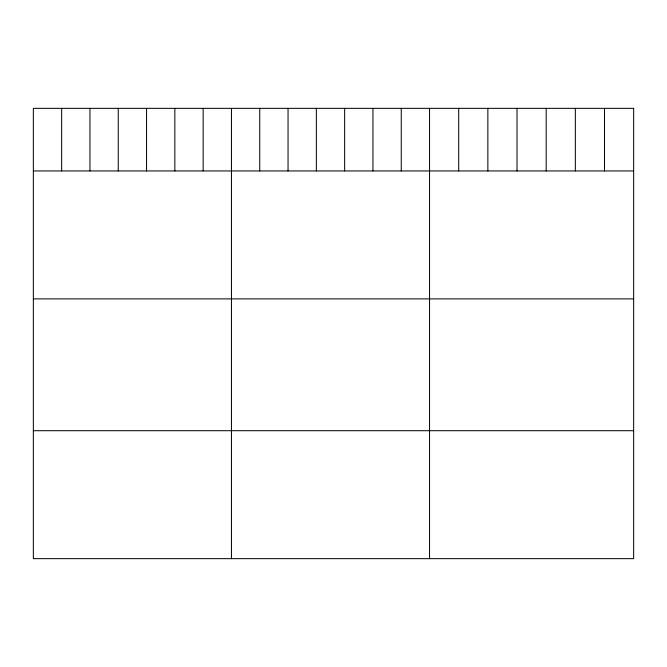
<?xml version="1.0" encoding="UTF-8"?>
<svg xmlns="http://www.w3.org/2000/svg" width="667" height="667" viewBox="0 0 667 667"><rect width="100%" height="100%" fill="white"/><g stroke="black" fill="none" stroke-linecap="round" stroke-linejoin="round"><path stroke-width="1" d="M33.35 170.944L633.65 170.944M33.35 298.883L633.65 298.883M33.35 430.707L633.65 430.707M604.494 108.346L604.494 170.944M575.338 108.346L575.338 170.944M546.181 108.346L546.181 170.944M517.017 108.346L517.017 170.944M487.86 108.346L487.86 170.944M458.704 108.346L458.704 170.944M429.548 108.346L429.548 558.654M401.251 108.346L401.251 170.944M372.945 108.346L372.945 170.944M344.647 108.346L344.647 170.944M316.35 108.346L316.35 170.944M288.052 108.346L288.052 170.944M259.746 108.346L259.746 170.944M231.449 108.346L231.449 558.654M203.152 108.346L203.152 170.944M174.846 108.346L174.846 170.944M146.548 108.346L146.548 170.944M118.251 108.346L118.251 170.944M89.953 108.346L89.953 170.944M61.647 108.346L61.647 170.944M633.65 108.346L33.35 108.346L33.35 558.654L633.65 558.654L633.65 108.346"/></g></svg>
